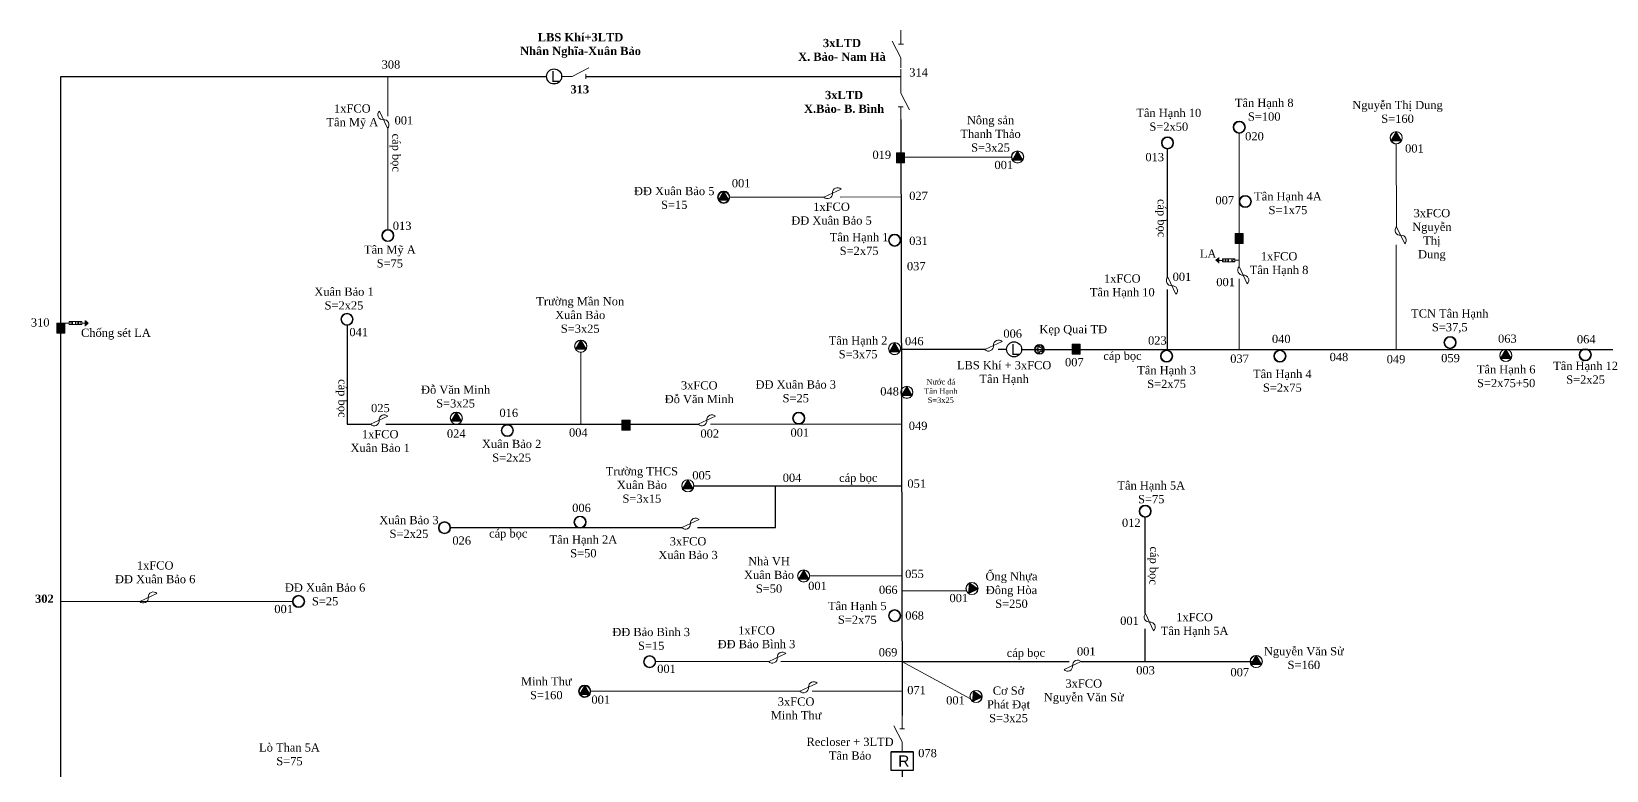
# Model space of a CAD drawing. Header units: inches. Extents: x 4393 to 9189, y -189 to 2360.
# Drawn here: x 8361.1 to 8504.6, y 1250.8 to 1318.2 of the extents above; entities that cross this region are included whole.
import ezdxf
from ezdxf.enums import TextEntityAlignment as Align

# ---------------------------------------------------------------- set-up
doc = ezdxf.new("R2010")
doc.units = ezdxf.units.IN
doc.header["$MEASUREMENT"] = 0
for name, color, linetype, lineweight in [('Day 22kV', 1, 'Continuous', 25), ('TBA', 5, 'Continuous', 18), ('Text', 7, 'Continuous', 15), ('Thiet bi', 3, 'Continuous', 18)]:
    doc.layers.add(name, color=color, linetype=linetype, lineweight=lineweight)
doc.layers.add('TEXT477TANPHU', color=7, linetype='Continuous')
doc.styles.get("Standard").update_dxf_attribs({"font": 'arial.ttf'})
doc.styles.add('TimeNRoman', font='times.ttf')
doc.styles.add('TimeNRoman-B', font='timesbd.ttf')

# ---------------------------------------------------------------- blocks, each defined once
blk = doc.blocks.new('TBA 1P')
h = blk.add_hatch(color=4)
h.set_gradient(color1=(0, 0, 255), one_color=1, tint=1, name='SPHERICAL')
h.paths.add_polyline_path([(0.8, 0.8, 1), (-0.8, 0.8, 1)])
h.paths.add_polyline_path([(-0.77, 0.8, -1), (0.77, 0.8, -1)], flags=16)
at = {"color": 0}
for radius in [0.8, 0.769, 0.759, 0.759, 0.748, 0.737, 0.726, 0.715]:
    blk.add_circle((0, 0.8), radius, dxfattribs=at)
blk = doc.blocks.new('TBA 3P')
h = blk.add_hatch(color=4)
h.set_gradient(color1=(0, 0, 255), one_color=1, tint=1, name='INVSPHERICAL')
h.paths.add_polyline_path([(-0.01, 1.58), (0, 1.6, 0.414214), (-0.8, 0.8, 0.131652), (-0.69, 0.4), (-0.68, 0.42, -0.12747), (-0.78, 0.8, -0.409402)])
h = blk.add_hatch(color=4)
h.set_gradient(color1=(0, 0, 255), one_color=1, tint=1, name='INVSPHERICAL')
h.paths.add_polyline_path([(0.8, 0.8, 1), (-0.8, 0.8, 1)])
h.paths.add_polyline_path([(-0.78, 0.8, -1), (0.78, 0.8, -1)], flags=16)
h = blk.add_hatch()
h.set_pattern_fill('AR-HBONE', color=4, scale=0.25, style=0)
h.paths.add_polyline_path([(0.69, 0.4), (0.67, 0.4, -0.566432), (-0.67, 0.4), (-0.69, 0.4, 0.57735)])
h = blk.add_hatch(color=4)
h.set_gradient(color1=(0, 0, 255), one_color=1, tint=1, name='SPHERICAL')
h.paths.add_polyline_path([(0, 1.6), (0.01, 1.58, -0.409402), (0.78, 0.8, -0.12747), (0.68, 0.42), (0.69, 0.4, 0.131652), (0.8, 0.8, 0.414214)])
at = {"color": 0}
blk.add_lwpolyline([(0, 1.6, 0, 1.39, 0), (0, 0.4, 0, 0, 0)], format="xyseb", dxfattribs=at)
blk.add_lwpolyline([(-0.69, 0.4), (0.69, 0.4), (0, 1.6)], close=True, dxfattribs=at)
for radius in [0.8, 0.778]:
    blk.add_circle((0, 0.8), radius, dxfattribs=at)
blk = doc.blocks.new('FCO')
at = {"color": 0}
blk.add_lwpolyline([(0, 0, 0.707499), (1.13, 0.53, -0.707499), (2.26, 1.05, -5.301682)], format="xyb", dxfattribs=at)
blk.add_lwpolyline([(0, 0), (2.26, 1.05)], dxfattribs=at)
blk = doc.blocks.new('LA')
at = {"color": 0}
for p, q in [((0.52, -1.72), (0.52, -2.28)), ((0.33, -2.28), (0.53, -2.69)), ((0.33, -2.28), (0.74, -2.28)), ((0.33, -3.92), (0.33, -2.28)), ((0.33, -2.69), (0.74, -2.69)), ((0.33, -3.1), (0.74, -3.1)), ((0.33, -3.3), (0.74, -3.3)), ((0.33, -3.51), (0.74, -3.51)), ((0.33, -3.71), (0.74, -3.71)), ((0.74, -3.92), (0.33, -3.92)), ((0.53, -2.69), (0.74, -2.28)), ((0.53, -3.92), (0.53, -4.39)), ((0.74, -2.28), (0.74, -3.92)), ((0.88, -4.39), (0.14, -4.39)), ((0.22, -4.48), (0.8, -4.48)), ((0.3, -4.58), (0.72, -4.58)), ((0.38, -4.67), (0.64, -4.67)), ((0.46, -4.77), (0.56, -4.77))]:
    blk.add_line(p, q, dxfattribs=at)
blk = doc.blocks.new('ALTD')
at = {"color": 0}
for points in [[(3.38, 1.08), (1.27, 0), (0, 0)], [(2.99, 0.31), (2.99, -0.31)], [(2.99, 0), (4.73, 0)]]:
    blk.add_lwpolyline(points, dxfattribs=at)
blk = doc.blocks.new('ngoi sao')
at = {"layer": 'Day 22kV', "color": 1}
for p, q in [((7789, 2470), (7803.5, 2474.7)), ((7803.5, 2465.3), (7789, 2470)), ((7803.5, 2474.7), (7803.5, 2490)), ((7803.5, 2490), (7812.5, 2477.6)), ((7803.5, 2450), (7803.5, 2465.3)), ((7812.5, 2462.4), (7803.5, 2450)), ((7812.5, 2477.6), (7827, 2482.3)), ((7827, 2457.7), (7812.5, 2462.4)), ((7827, 2482.3), (7818, 2470)), ((7818, 2470), (7827, 2457.7))]:
    blk.add_line(p, q, dxfattribs=at)
blk = doc.blocks.new('báo sự cố')
at = {"layer": 'Day 22kV', "color": 1, "xscale": 0.1313280000002237, "yscale": 0.1313280000002237, "zscale": 0.1313280000002237}
blk.add_blockref('ngoi sao', (6759.61, 2134.29, 3), dxfattribs=at)
at = {"layer": 'TBA', "xscale": 3.449999999999818, "yscale": 3.449999999999818, "zscale": 3.449999999999818, "rotation": 90}
blk.add_blockref('TBA 1P', (7788, 2458.76), dxfattribs=at)
blk = doc.blocks.new('Re')
at = {"layer": 'Day 22kV', "color": 0}
blk.add_lwpolyline([(1873.29, 178.55), (1883.26, 178.55), (1883.26, 170.06), (1873.29, 170.06)], close=True, dxfattribs=at)
at = {"layer": 'TEXT477TANPHU', "color": 7, "true_color": 0xffffff, "insert": (1876.47, 176.87), "char_height": 5, "attachment_point": 1}
blk.add_mtext_dynamic_manual_height_columns('R', width=1.1505, gutter_width=1, heights=[0], dxfattribs=at)
blk = doc.blocks.new('LBS khí')
blk.add_circle((1.09, -1.12), 3.4)
at = {"layer": 'TEXT477TANPHU', "color": 7, "true_color": 0xffffff, "insert": (-0.34, 1.36), "char_height": 5, "attachment_point": 1}
blk.add_mtext_dynamic_manual_height_columns('L', width=1.1505, gutter_width=1, heights=[0], dxfattribs=at)

msp = doc.modelspace()

# ---------------------------------------------------------------- hatches: boundary and pattern name
at = {"layer": 'Text', "lineweight": 15}
h = msp.add_hatch(dxfattribs=at)
h.set_pattern_fill('ANSI38', color=4, scale=0.5, style=0)
h.set_pattern_definition([(45, (8296.92188, 418.8018), (-0.044194174, 0.044194174), []), (135, (8296.92188, 418.8018), (-0.1325825215, 0.044194174), [0.15625, -0.09375])])
h.paths.add_polyline_path([(8440.63, 1307.11), (8439.9, 1307.11), (8439.9, 1306.2), (8440.63, 1306.2)])
h = msp.add_hatch(dxfattribs=at)
h.set_pattern_fill('ANSI38', color=4, scale=0.5, style=0)
h.set_pattern_definition([(45, (8327.814235, 411.462466), (-0.044194174, 0.044194174), []), (135, (8327.814235, 411.462466), (-0.1325825215, 0.044194174), [0.15625, -0.09375])])
h.paths.add_polyline_path([(8471.52, 1299.77), (8470.79, 1299.77), (8470.79, 1298.86), (8471.52, 1298.86)])
h = msp.add_hatch(dxfattribs=at)
h.set_pattern_fill('ANSI38', color=4, scale=0.5, style=0)
h.set_pattern_definition([(45, (8220.404715, 403.294566), (-0.044194174, 0.044194174), []), (135, (8220.404715, 403.294566), (-0.1325825215, 0.044194174), [0.15625, -0.09375])])
h.paths.add_polyline_path([(8364.11, 1291.6), (8363.38, 1291.6), (8363.38, 1290.69), (8364.11, 1290.69)])
h = msp.add_hatch(dxfattribs=at)
h.set_pattern_fill('ANSI38', color=4, scale=0.5, style=0)
h.set_pattern_definition([(45, (8312.937634, 401.36336), (-0.044194174, 0.044194174), []), (135, (8312.937634, 401.36336), (-0.1325825215, 0.044194174), [0.15625, -0.09375])])
h.paths.add_polyline_path([(8456.65, 1289.67), (8455.92, 1289.67), (8455.92, 1288.76), (8456.65, 1288.76)])
h = msp.add_hatch(dxfattribs=at)
h.set_pattern_fill('ANSI38', color=4, scale=0.5, style=0)
h.set_pattern_definition([(45, (8271.9082, 394.46549), (-0.044194174, 0.044194174), []), (135, (8271.9082, 394.46549), (-0.1325825215, 0.044194174), [0.15625, -0.09375])])
h.paths.add_polyline_path([(8415.62, 1282.77), (8414.89, 1282.77), (8414.89, 1281.86), (8415.62, 1281.86)])

# ---------------------------------------------------------------- linework, layer by layer
at = {"color": 5, "lineweight": 30}
msp.add_line((8363.75, 1125.37), (8363.75, 1314.08), dxfattribs=at)
at = {"color": 5, "lineweight": 15}
for q in [(8363.75, 1266.24), (8384.88, 1266.24)]:
    msp.add_line((8363.75, 1266.24), q, dxfattribs=at)
at = {"lineweight": 15}
msp.add_circle((8408.7, 1314.08), 0.684, dxfattribs=at)
at = {"layer": 'Day 22kV', "color": 5, "lineweight": 30}
msp.add_line((8451.31, 1289.21), (8509.34, 1289.21), dxfattribs=at)
at = {"layer": 'Day 22kV', "color": 5, "lineweight": 15}
for p, q in [((8411.13, 1288.94), (8411.13, 1282.38)), ((8446.65, 1257.35), (8440.41, 1260.75))]:
    msp.add_line(p, q, dxfattribs=at)
at = {"layer": 'Day 22kV', "color": 5, "lineweight": 30}
for points in [[(8363.75, 1314.08), (8408.01, 1314.08)], [(8411.58, 1314.08), (8440.3, 1314.08)], [(8440.3, 1310.16), (8440.43, 1255.83)], [(8464.61, 1295.8), (8464.61, 1307.47)], [(8464.61, 1289.15), (8464.61, 1294.68)], [(8389.83, 1291.4), (8389.83, 1282.38)], [(8447.99, 1289.21), (8440.34, 1289.19)], [(8449.94, 1289.21), (8449.19, 1289.21)], [(8389.83, 1282.38), (8391.97, 1282.38)], [(8393.36, 1282.38), (8421.84, 1282.38)], [(8421.49, 1276.78), (8440.38, 1276.78)], [(8462.58, 1265.14), (8462.58, 1273.9)], [(8399.27, 1272.96), (8420.34, 1272.96)], [(8462.58, 1260.75), (8462.58, 1263.75)], [(8440.41, 1260.75), (8455.64, 1260.75)], [(8456.75, 1260.75), (8472.37, 1260.75)], [(8440.43, 1250.83), (8440.41, 1113.55)]]:
    msp.add_lwpolyline(points, dxfattribs=at)
at = {"layer": 'Day 22kV', "color": 5, "lineweight": 15}
for points in [[(8393.55, 1314.08), (8393.55, 1310.47)], [(8440.3, 1314.76), (8440.3, 1313.51)], [(8393.55, 1309.36), (8393.55, 1300.14)], [(8471.15, 1296.76), (8471.15, 1308.9)], [(8485.5, 1300.39), (8485.46, 1307.94)], [(8450.39, 1306.74), (8440.3, 1306.74)], [(8433.29, 1303.08), (8424.71, 1303.08)], [(8485.46, 1289.21), (8485.46, 1298.75)], [(8471.15, 1289.15), (8471.15, 1295.65)], [(8422.95, 1282.38), (8440.36, 1282.38)], [(8432.01, 1268.56), (8440.4, 1268.56)], [(8440.4, 1267.2), (8446.28, 1267.2)], [(8428.26, 1260.75), (8417.93, 1260.75)], [(8440.41, 1260.75), (8429.37, 1260.75)], [(8431.11, 1258.05), (8412.04, 1258.05)], [(8440.42, 1258.05), (8432.22, 1258.05)]]:
    msp.add_lwpolyline(points, dxfattribs=at)
at = {"layer": 'Day 22kV', "color": 0, "lineweight": 15}
msp.add_lwpolyline([(8439.42, 1252.55), (8441.43, 1252.55), (8441.43, 1250.83), (8439.42, 1250.83)], close=True, dxfattribs=at)
at = {"layer": 'Text', "color": 4, "lineweight": 15}
msp.add_line((8434.79, 1303.08), (8440.31, 1303.1), dxfattribs=at)
at = {"layer": 'Text', "color": 5, "lineweight": 30}
for p, q in [((8428.87, 1272.96), (8428.87, 1276.78)), ((8421.78, 1272.96), (8428.87, 1272.96))]:
    msp.add_line(p, q, dxfattribs=at)
at = {"layer": 'Text', "color": 4, "lineweight": 15}
for points in [[(8439.9, 1307.11), (8440.63, 1307.11), (8440.63, 1306.2), (8439.9, 1306.2)], [(8470.79, 1299.77), (8471.52, 1299.77), (8471.52, 1298.86), (8470.79, 1298.86)], [(8363.38, 1291.6), (8364.11, 1291.6), (8364.11, 1290.69), (8363.38, 1290.69)], [(8455.92, 1289.67), (8456.65, 1289.67), (8456.65, 1288.76), (8455.92, 1288.76)], [(8414.89, 1282.77), (8415.62, 1282.77), (8415.62, 1281.86), (8414.89, 1281.86)]]:
    msp.add_lwpolyline(points, close=True, dxfattribs=at)

# ---------------------------------------------------------------- block references
at = {"color": 0, "lineweight": 15, "xscale": 0.2015999999994165, "yscale": 0.2015999999998712, "zscale": 0.2016}
for p in [(8408.48, 1314.31), (8450.41, 1289.44)]:
    msp.add_blockref('LBS khí', p, dxfattribs=at)
at = {"layer": 'Day 22kV', "color": 6, "lineweight": 15, "xscale": 0.161280000000227, "yscale": 0.161279999999806, "zscale": 0.1612800000000109, "rotation": 75.06858282167514}
msp.add_blockref('báo sự cố', (8512.58, -26.18), dxfattribs=at)
at = {"layer": 'Day 22kV', "color": 0, "lineweight": 15, "xscale": 0.2015999999994165, "yscale": 0.2015999999998712, "zscale": 0.2016}
msp.add_blockref('Re', (8061.77, 1216.54), dxfattribs=at)
at = {"layer": 'TBA', "lineweight": 15, "xscale": 0.6955200000002151, "yscale": 0.6955199999999877, "zscale": 0.6955200000001468}
for name, p in [('TBA 1P', (8471.15, 1308.9)), ('TBA 3P', (8485.46, 1307.94)), ('TBA 1P', (8464.61, 1307.47)), ('TBA 3P', (8450.95, 1306.19)), ('TBA 3P', (8424.16, 1302.52)), ('TBA 1P', (8424.16, 1302.52)), ('TBA 1P', (8471.7, 1302.13)), ('TBA 1P', (8439.74, 1298.6)), ('TBA 3P', (8411.13, 1288.94)), ('TBA 3P', (8439.74, 1288.72)), ('TBA 1P', (8490.37, 1289.27)), ('TBA 3P', (8495.45, 1288.1)), ('TBA 1P', (8502.69, 1288.16)), ('TBA 1P', (8464.53, 1288.04)), ('TBA 1P', (8474.86, 1288.04)), ('TBA 3P', (8440.85, 1284.74)), ('TBA 3P', (8399.79, 1282.38)), ('TBA 1P', (8431, 1282.38)), ('TBA 1P', (8404.44, 1281.26)), ('TBA 3P', (8420.89, 1276.22)), ('TBA 1P', (8462.58, 1273.9)), ('TBA 1P', (8398.71, 1272.4)), ('TBA 1P', (8411.07, 1272.91)), ('TBA 3P', (8431.45, 1268)), ('TBA 1P', (8439.74, 1264.38)), ('TBA 1P', (8417.41, 1260.19)), ('TBA 3P', (8472.7, 1260.2)), ('TBA 3P', (8411.49, 1257.49)), ('TBA 1P', (8411.49, 1257.49))]:
    msp.add_blockref(name, p, dxfattribs=at)
at = {"layer": 'TBA', "lineweight": 15, "yscale": 0.6955199999999877}
for name, p, xscale, zscale, rotation in [('TBA 1P', (8393.55, 1300.14), 0.6955200000002151, 0.6955200000001468, 180), ('TBA 1P', (8389.27, 1291.95), 0.6955200000002151, 0.6955200000001468, 270), ('TBA 3P', (8447.01, 1266.9), 0.6955200000005227, 0.6955200000001149, 23.14536722428976), ('TBA 1P', (8385.97, 1266.24), 0.6955199999999877, 0.6955200000001468, 90), ('TBA 3P', (8447.38, 1257.06), 0.6955200000005227, 0.6955200000001149, 23.14536722428976)]:
    msp.add_blockref(name, p, dxfattribs=dict(at, xscale=xscale, zscale=zscale, rotation=rotation))
at = {"layer": 'Thiet bi', "lineweight": 15}
for name, p, xscale, yscale, zscale, rotation in [('ALTD', (8440.31, 1314.86), 0.7257600000000366, 0.7257600000000366, 0.7257600000000735, 90), ('ALTD', (8440.3, 1313.49), 0.7257600000000366, 0.7257600000000366, 0.7257600000000735, 270), ('FCO', (8393.51, 1309.36), 0.6955199999999877, 0.6955199999999877, 0.6955200000001468, 90), ('FCO', (8485.5, 1300.39), 0.6955199999999877, 0.6955199999999877, 0.6955200000001468, 270), ('LA', (8472.34, 1297.69), 0.6955199999999877, 0.6955199999999877, 0.6955200000001468, 270), ('FCO', (8471.15, 1296.76), 0.6955199999999877, 0.6955199999999877, 0.6955200000001468, 270), ('FCO', (8464.65, 1295.8), 0.6955199999999877, 0.6955199999999877, 0.6955200000001468, 270), ('LA', (8362.92, 1291.24), 0.6955200000002151, 0.6955199999999877, 0.6955200000001468, 90), ('FCO', (8462.62, 1265.14), 0.6955199999999877, 0.6955199999999877, 0.6955200000001468, 270), ('FCO', (8456.75, 1260.75), 0.6955200000002151, 0.6955199999999877, 0.6955200000001468, 180), ('ALTD', (8440.43, 1252.55), 0.6955199999999877, 0.6955199999999877, 0.6955200000001468, 90)]:
    msp.add_blockref(name, p, dxfattribs=dict(at, xscale=xscale, yscale=yscale, zscale=zscale, rotation=rotation))
for name, p, xscale, yscale, zscale in [('ALTD', (8409.42, 1314.08), 0.725760000000264, 0.7257600000000366, 0.7257600000000735), ('FCO', (8433.29, 1303.08), 0.6955200000002151, 0.6955199999999877, 0.6955200000001468), ('FCO', (8447.96, 1289.19), 0.6955200000002151, 0.6955199999999877, 0.6955200000001468), ('FCO', (8391.97, 1282.38), 0.6955200000002151, 0.6955199999999877, 0.6955200000001468), ('FCO', (8421.84, 1282.38), 0.6955200000002151, 0.6955199999999877, 0.6955200000001468), ('FCO', (8420.34, 1272.96), 0.6955200000002151, 0.6955199999999877, 0.6955200000001468), ('FCO', (8370.93, 1266.23), 0.6955200000002151, 0.6955199999999877, 0.6955200000001468), ('FCO', (8428.26, 1260.75), 0.6955200000002151, 0.6955199999999877, 0.6955200000001468), ('FCO', (8431.11, 1258.05), 0.6955200000002151, 0.6955199999999877, 0.6955200000001468)]:
    msp.add_blockref(name, p, dxfattribs=dict(at, xscale=xscale, yscale=yscale, zscale=zscale))

# ---------------------------------------------------------------- texts
at = {"layer": 'Text', "color": 4, "lineweight": 15}
for s, style, p in [('308', 'TimeNRoman', (8393.83, 1314.8)), ('314', 'TimeNRoman', (8441.92, 1314.08)), ('313', 'TimeNRoman-B', (8411.04, 1312.54)), ('001', 'TimeNRoman', (8395.01, 1309.71)), ('020', 'TimeNRoman', (8472.54, 1308.26)), ('001', 'TimeNRoman', (8487.12, 1307.15)), ('019', 'TimeNRoman', (8438.57, 1306.57)), ('001', 'TimeNRoman', (8449.69, 1305.64)), ('013', 'TimeNRoman', (8463.45, 1306.36)), ('001', 'TimeNRoman', (8425.75, 1303.98)), ('027', 'TimeNRoman', (8441.92, 1302.83)), ('007', 'TimeNRoman', (8469.83, 1302.43)), ('013', 'TimeNRoman', (8394.85, 1300.1)), ('031', 'TimeNRoman', (8441.92, 1298.73)), ('LA', 'TimeNRoman', (8468.31, 1297.56)), ('037', 'TimeNRoman', (8441.71, 1296.42)), ('001', 'TimeNRoman', (8465.93, 1295.45)), ('001', 'TimeNRoman', (8469.91, 1294.97)), ('041', 'TimeNRoman', (8390.89, 1290.41)), ('046', 'TimeNRoman', (8441.53, 1289.59)), ('048', 'TimeNRoman', (8439.28, 1285.01)), ('025', 'TimeNRoman', (8392.87, 1283.49)), ('016', 'TimeNRoman', (8404.57, 1283.05)), ('004', 'TimeNRoman', (8410.91, 1281.26)), ('001', 'TimeNRoman', (8431.1, 1281.25)), ('049', 'TimeNRoman', (8441.88, 1281.87)), ('024', 'TimeNRoman', (8399.78, 1281.16)), ('002', 'TimeNRoman', (8422.89, 1281.16)), ('051', 'TimeNRoman', (8441.75, 1276.6)), ('006', 'TimeNRoman', (8411.2, 1274.39)), ('012', 'TimeNRoman', (8461.31, 1273.03)), ('026', 'TimeNRoman', (8400.28, 1271.41)), ('055', 'TimeNRoman', (8441.55, 1268.37)), ('001', 'TimeNRoman', (8432.71, 1267.28)), ('066', 'TimeNRoman', (8439.16, 1266.92)), ('302', 'TimeNRoman-B', (8362.24, 1266.11)), ('001', 'TimeNRoman', (8445.59, 1266.17)), ('001', 'TimeNRoman', (8384.05, 1265.17)), ('068', 'TimeNRoman', (8441.56, 1264.58)), ('001', 'TimeNRoman', (8461.15, 1264.1)), ('069', 'TimeNRoman', (8439.14, 1261.23)), ('001', 'TimeNRoman', (8457.21, 1261.31)), ('001', 'TimeNRoman', (8418.95, 1259.72)), ('003', 'TimeNRoman', (8462.61, 1259.59)), ('007', 'TimeNRoman', (8471.2, 1259.41)), ('001', 'TimeNRoman', (8412.95, 1256.91)), ('071', 'TimeNRoman', (8441.74, 1257.78)), ('001', 'TimeNRoman', (8445.29, 1256.85)), ('078', 'TimeNRoman', (8442.74, 1252.04))]:
    msp.add_text(s, height=0.75, dxfattribs=dict(at, style=style)).set_placement(p, align=Align.CENTER)
at = {"layer": 'Text', "color": 3, "lineweight": 15, "style": 'TimeNRoman'}
for rotation, p in [(270.3502, (8393.96, 1307.13)), (270.3502, (8463.72, 1301.17)), (0.3502, (8460.51, 1288.25)), (270, (8389.05, 1284.75)), (0.3502, (8436.43, 1277.13)), (268.8983, (8463, 1269.5)), (0.3502, (8451.71, 1261.18))]:
    msp.add_text('cáp bọc', height=0.75, rotation=rotation, dxfattribs=at).set_placement(p, align=Align.CENTER)
for s, p in [('310', (8361.86, 1291.29)), ('006', (8450.5, 1290.27)), ('023', (8463.69, 1289.65)), ('040', (8474.98, 1289.79)), ('063', (8495.59, 1289.81)), ('064', (8502.78, 1289.76)), ('007', (8456.12, 1287.67)), ('037', (8471.18, 1287.99)), ('048', (8480.24, 1288.14)), ('049', (8485.44, 1287.94)), ('059', (8490.41, 1288.04)), ('005', (8422.15, 1277.36)), ('004', (8430.39, 1277.13)), ('cáp bọc', (8404.52, 1272.06))]:
    msp.add_text(s, height=0.75, dxfattribs=at).set_placement(p, align=Align.CENTER)
at = {"layer": 'Text', "color": 4, "lineweight": 15, "attachment_point": 5}
for s, insert, char_height, width, style in [('LBS Khí+3LTD\\PNhân Nghĩa-Xuân Bảo', (8411.11, 1316.91), 0.75, 11.4515, 'TimeNRoman-B'), ('3xLTD\\PX. Bảo- Nam Hà', (8434.94, 1316.5), 0.75, 9.1969, 'TimeNRoman-B'), ('3xLTD\\PX.Bảo- B. Bình', (8435.13, 1311.76), 0.75, 12.896, 'TimeNRoman-B'), ('1xFCO\\PTân Mỹ A', (8390.31, 1310.42), 0.75, 7.2593, 'TimeNRoman'), ('Tân Hạnh 10\\PS=2x50', (8464.73, 1310.13), 0.75, 7.2593, 'TimeNRoman'), ('Tân H{\\fTimes New Roman|b0|i0|c0|p18;ạnh} 8\\PS=100', (8473.43, 1311.05), 0.75, 7.2593, 'TimeNRoman'), ('Nguyễn Thị Dung\\PS=160', (8485.58, 1310.85), 0.75, 8.5, 'TimeNRoman'), ('Nông sản\\PThanh Thảo \\PS=3x25', (8448.48, 1308.85), 0.75, 5.929, 'TimeNRoman'), ('Tân Hạnh 4A\\PS=1x75', (8475.59, 1302.53), 0.75, 7.2593, 'TimeNRoman'), ('1xFCO \\PĐĐ Xuân Bảo 5', (8433.99, 1301.58), 0.75, 10.924, 'TimeNRoman'), ('3xFCO\\PNguyễn Thị Dung', (8488.71, 1299.63), 0.75, 4.3446, 'TimeNRoman'), ('Tân Hạnh 1\\PS=2x75', (8436.5, 1298.81), 0.75, 7.2593, 'TimeNRoman'), ('Tân Mỹ A\\PS=75', (8393.73, 1297.67), 0.75, 7.2593, 'TimeNRoman'), ('1xFCO\\PTân Hạnh 8', (8474.78, 1296.98), 0.75, 5.9302, 'TimeNRoman'), ('1xFCO\\PTân Hạnh 10', (8460.49, 1294.95), 0.75, 7.179, 'TimeNRoman'), ('Xuân Bảo 1\\PS=2x25', (8389.55, 1293.84), 0.75, 7.2593, 'TimeNRoman'), ('Tr{\\fTimes New Roman|b0|i0|c163|p18;ư}ờng Mần Non\\PXuân Bảo\\PS=3x25', (8411.08, 1292.34), 0.75, 10.905, 'TimeNRoman'), ('TCN Tân H{\\fTimes New Roman|b0|i0|c0|p18;ạ}nh{\\H1.091X;\\P}S=37,5', (8490.34, 1291.77), 0.75, 7.2593, 'TimeNRoman'), ('Chống sét LA', (8368.76, 1290.6), 0.75, 7.2593, 'TimeNRoman'), ('Kẹp Quai TĐ', (8456.02, 1290.93), 0.75, 7.0291, 'TimeNRoman'), ('Tân Hạnh 2\\PS=3x75', (8436.41, 1289.39), 0.75, 7.2593, 'TimeNRoman'), ('LBS Khí + 3xFCO\\PTân Hạnh', (8449.72, 1287.05), 0.75, 11.5249, 'TimeNRoman'), ('Tân Hạnh 3\\PS=2x75', (8464.53, 1286.68), 0.75, 7.2593, 'TimeNRoman'), ('Tân Hạnh 6\\PS=2x75+50', (8495.48, 1286.76), 0.75, 7.2593, 'TimeNRoman'), ('Tân Hạnh 12\\PS=2x25', (8502.72, 1287.08), 0.75, 7.2593, 'TimeNRoman'), ('3xFCO\\PĐỗ Văn Minh', (8421.93, 1285.3), 0.75, 6.4583, 'TimeNRoman'), ('N{\\fTimes New Roman|b0|i0|c163|p18;ư}ớc {\\fTimes New Roman|b0|i0|c238|p18;đ}á\\PTân Hạnh\\PS=3x25', (8443.95, 1285.41), 0.5, 6.534, 'TimeNRoman'), ('Tân Hạnh 4\\PS=2x75', (8475.08, 1286.34), 0.75, 9.7002, 'TimeNRoman'), ('{\\fTimes New Roman|b0|i0|c238|p34;Đ}ỗ V{\\fTimes New Roman|b0|i0|c238|p34;ă}n Minh\\PS=3x25', (8399.72, 1284.91), 0.75, 6.534, 'TimeNRoman'), ('1xFCO\\PXuân Bảo 1', (8392.85, 1280.85), 0.75, 7.3735, 'TimeNRoman'), ('Xuân Bảo 2\\PS=2x25', (8404.83, 1279.96), 0.75, 7.2593, 'TimeNRoman'), ('Tr{\\fTimes New Roman|b0|i0|c163|p18;ư}ờng THCS\\PXuân Bảo\\PS=3x15', (8416.7, 1276.85), 0.75, 6.534, 'TimeNRoman'), ('{\\C3;3xFCO \\PXuân Bảo 3}', (8420.91, 1271.09), 0.75, 10.924, 'TimeNRoman'), ('1xFCO\\PĐĐ Xuân Bảo 6 ', (8372.34, 1268.89), 0.75, 7.2593, 'TimeNRoman'), ('Nhà VH\\PXuân Bảo\\PS=50', (8428.29, 1268.65), 0.75, 6.534, 'TimeNRoman'), ('Ống Nhựa\\P{\\fTimes New Roman|b0|i0|c238|p18;Đ}ông Hòa\\PS=250', (8450.39, 1267.27), 0.75, 7.2593, 'TimeNRoman'), ('Tân Hạnh 5\\PS=2x75', (8436.34, 1265.19), 0.75, 7.2593, 'TimeNRoman'), ('1xFCO\\PTân Hạnh 5A', (8467.08, 1264.09), 0.75, 6.9715, 'TimeNRoman'), ('1xFCO \\PĐĐ Bảo Bình 3', (8427.15, 1262.97), 0.75, 10.924, 'TimeNRoman'), ('3xFCO\\PNguyễn Văn Sử', (8456.98, 1258.01), 0.75, 7.5605, 'TimeNRoman'), ('C{\\fTimes New Roman|b0|i0|c163|p18;ơ} Sở\\PPhát {\\fTimes New Roman|b0|i0|c238|p18;Đ}ạt\\PS=3x25', (8450.12, 1256.85), 0.75, 7.2593, 'TimeNRoman'), ('3xFCO\\PMinh Thư', (8430.76, 1256.48), 0.75, 6.4583, 'TimeNRoman'), ('Recloser + 3LTD \\PTân Bảo', (8435.68, 1252.81), 0.75, 14.6952, 'TimeNRoman')]:
    msp.add_mtext(s, dxfattribs=dict(at, insert=insert, char_height=char_height, width=width, style=style))
at = {"layer": 'Text', "color": 3, "lineweight": 15, "char_height": 0.75, "attachment_point": 5, "style": 'TimeNRoman'}
for s, insert, width in [('ĐĐ Xuân Bảo 5\\PS=15', (8419.65, 1303.01), 10.4587), ('{\\fTimes New Roman|b0|i0|c238|p18;Đ}Đ {\\fTimes New Roman|b0|i0|c163|p18;{}}Xuân Bảo 3\\PS=25', (8430.73, 1285.38), 7.2593), ('Tân Hạnh 5A\\PS=75', (8463.13, 1276.18), 7.2593), ('Xuân Bảo 3\\PS=2x25', (8395.47, 1273.02), 7.2593), ('Tân Hạnh 2A\\PS=50', (8411.37, 1271.25), 7.2593), ('ĐĐ Xuân Bảo 6\\PS=25', (8387.83, 1266.87), 10.0159), ('ĐĐ Bảo Bình 3\\PS=15', (8417.55, 1262.82), 7.2593), ('Nguyễn Văn Sử\\PS=160', (8477.04, 1261.07), 8.5), ('Minh Thư\\PS=160', (8407.99, 1258.32), 6.534), ('Lò Than 5A\\PS=75', (8384.58, 1252.3), 7.2593)]:
    msp.add_mtext(s, dxfattribs=dict(at, insert=insert, width=width))

doc.saveas('drawing.dxf')
